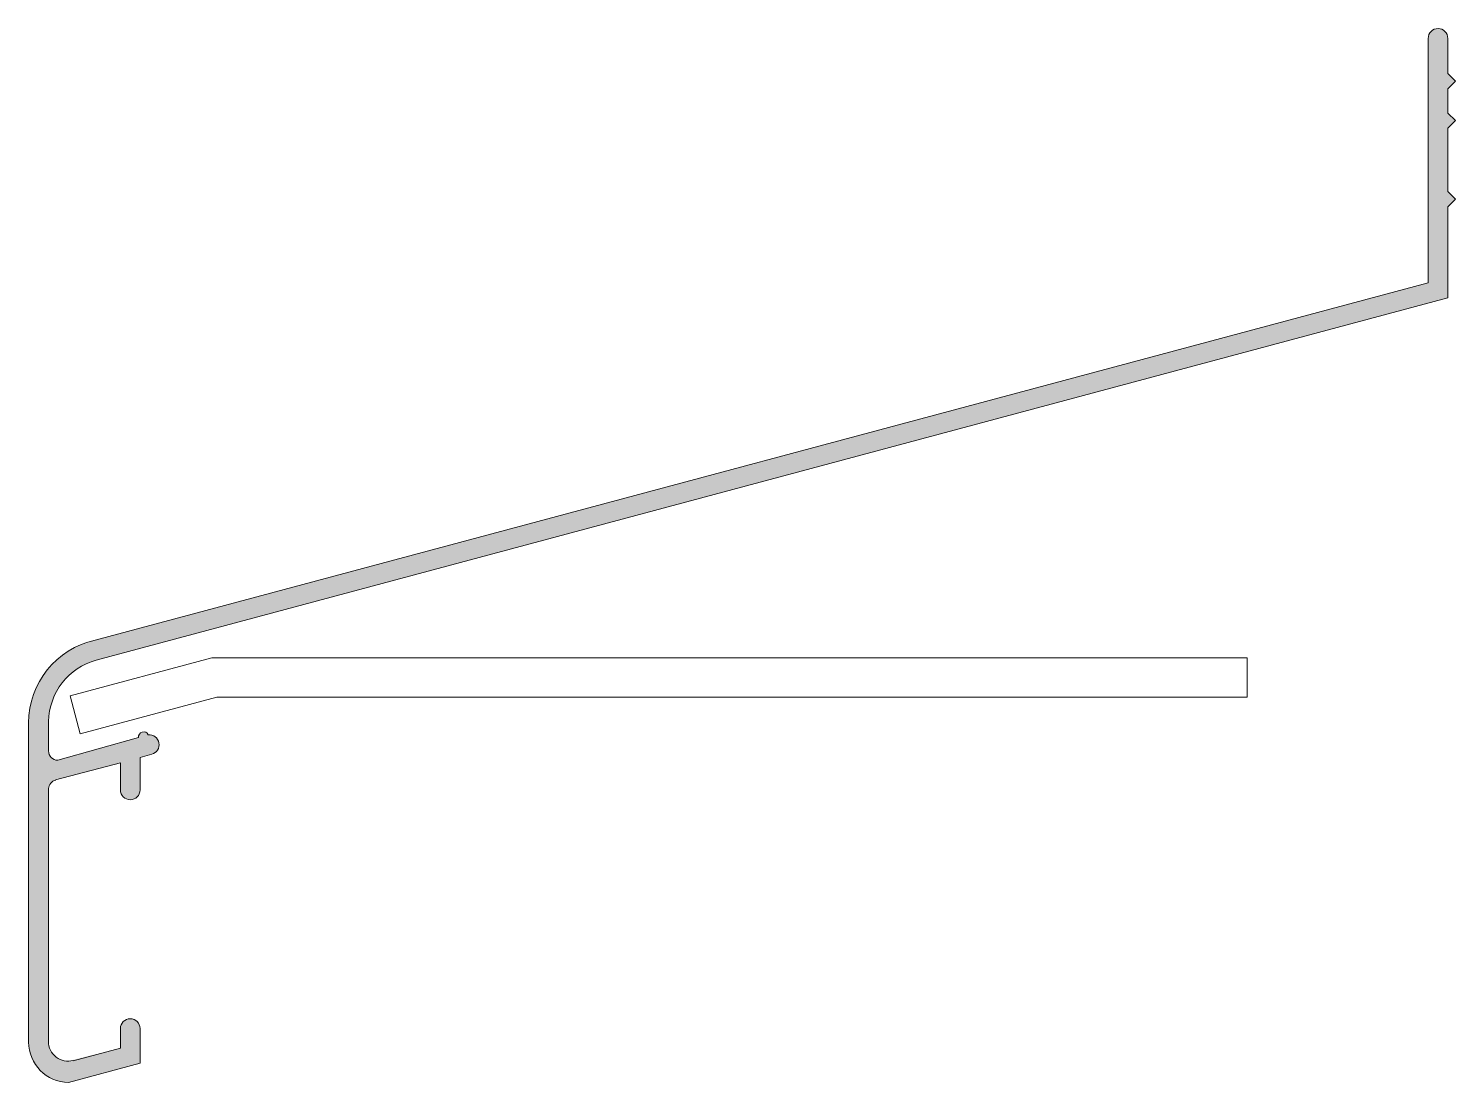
# Model space of a CAD drawing. Header units: metres. Extents: x -30 to 79, y -32 to 48.
import ezdxf

# ---------------------------------------------------------------- set-up
doc = ezdxf.new("R2010")
doc.units = ezdxf.units.M
doc.layers.add('A-DETL-GENF', color=92, linetype='Continuous', lineweight=18)

# ---------------------------------------------------------------- blocks, each defined once
blk = doc.blocks.new('31 compri comprial allround 15 - CA 76110-1519821-00_0 Basismaterialen')
at = {"layer": 'A-DETL-GENF'}
blk.add_hatch(color=256, dxfattribs=at).paths.add_polyline_path([(-26.56, -32.45), (-21.09, -30.98), (-21.11, -28.14), (-21.19, -27.96), (-21.46, -27.68), (-21.84, -27.58), (-22.21, -27.68), (-22.49, -27.96), (-22.59, -28.33), (-22.59, -29.83), (-26.59, -30.82), (-26.97, -30.77), (-27.34, -30.62), (-27.65, -30.38), (-27.89, -30.07), (-28.04, -29.71), (-28.09, -29.32), (-28.05, -9.81), (-27.86, -9.5), (-27.54, -9.33), (-22.59, -8.01), (-22.59, -10.09), (-22.49, -10.46), (-22.21, -10.74), (-21.84, -10.84), (-21.46, -10.74), (-21.19, -10.46), (-21.09, -10.09), (-21.09, -7.6), (-20.02, -7.29), (-19.75, -7.04), (-19.63, -6.68), (-19.64, -6.5), (-19.79, -6.16), (-20.09, -5.93), (-20.46, -5.87), (-20.77, -5.66), (-20.97, -5.69), (-21.13, -5.81), (-21.21, -6.08), (-27.38, -7.81), (-27.73, -7.72), (-27.99, -7.46), (-28.09, -7.11), (-28.09, -4.85), (-27.9, -3.6), (-27.4, -2.43), (-26.62, -1.43), (-25.61, -0.66), (-24.44, -0.18), (78.91, 27.52), (78.91, 34.49), (79.49, 35.07), (78.91, 35.65), (78.91, 40.49), (79.49, 41.07), (78.91, 41.65), (78.91, 43.51), (79.49, 44.09), (78.91, 44.67), (78.89, 47.55), (78.69, 47.89), (78.36, 48.08), (77.97, 48.08), (77.63, 47.89), (77.44, 47.55), (77.41, 47.36), (77.41, 28.67), (-24.52, 1.35), (-25.9, 0.88), (-27.15, 0.12), (-28.18, -0.91), (-28.96, -2.14), (-29.45, -3.52), (-29.61, -4.97), (-29.61, -29.36), (-29.51, -30.15), (-29.21, -30.89), (-28.72, -31.53), (-28.09, -32.02), (-27.35, -32.34)])
for p, q in [((77.41, 47.36), (77.41, 28.67)), ((78.91, 44.67), (78.91, 47.36)), ((79.49, 44.09), (78.91, 44.67)), ((78.91, 43.51), (79.49, 44.09)), ((78.91, 41.65), (78.91, 43.51)), ((79.49, 41.07), (78.91, 41.65)), ((78.91, 40.49), (79.49, 41.07)), ((78.91, 35.65), (78.91, 40.49)), ((79.49, 35.07), (78.91, 35.65)), ((78.91, 34.49), (79.49, 35.07)), ((78.91, 27.52), (78.91, 34.49)), ((77.41, 28.67), (-24.52, 1.35)), ((-24.44, -0.18), (78.91, 27.52)), ((-26.43, -2.9), (-15.61, 0)), ((-15.61, 0), (63.57, 0)), ((63.57, 0), (63.57, -3)), ((-26.43, -2.9), (-25.66, -5.8)), ((-25.66, -5.8), (-15.21, -3)), ((63.57, -3), (-15.21, -3)), ((-29.61, -4.97), (-29.61, -29.36)), ((-28.09, -7.11), (-28.09, -4.85)), ((-21.21, -6.08), (-27.38, -7.81)), ((-21.09, -7.6), (-20.19, -7.36)), ((-21.09, -10.09), (-21.09, -7.6)), ((-27.54, -9.33), (-22.59, -8.01)), ((-22.59, -8.01), (-22.59, -10.09)), ((-28.09, -29.32), (-28.09, -9.98)), ((-22.59, -28.33), (-22.59, -29.83)), ((-21.09, -30.98), (-21.09, -28.33)), ((-22.59, -29.83), (-26.19, -30.79)), ((-26.56, -32.45), (-21.09, -30.98))]:
    blk.add_line(p, q, dxfattribs=at)
for centre, radius, start, end in [((78.16, 47.36), 0.75, 0, 180), ((-23.14, -4.97), 6.47, 102.3464, 180), ((-23.16, -4.93), 4.92, 105.0011, 179.0756), ((-20.81, -6.05), 0.398, 27.0881, 184.473), ((-20.39, -6.63), 0.761, 284.9994, 95.2492), ((-27.38, -7.11), 0.708, 180, 270), ((-27.36, -10.04), 0.725, 104.0941, 175.9059), ((-21.84, -10.09), 0.75, 180, 360), ((-21.84, -28.33), 0.75, 360, 180), ((-26.52, -29.36), 3.09, 180, 269.3132), ((-26.59, -29.32), 1.5, 180, 284.9999)]:
    blk.add_arc(centre, radius, start, end, dxfattribs=at)

msp = doc.modelspace()

# ---------------------------------------------------------------- block references
msp.add_blockref('31 compri comprial allround 15 - CA 76110-1519821-00_0 Basismaterialen', (0, 0))

doc.saveas('drawing.dxf')
